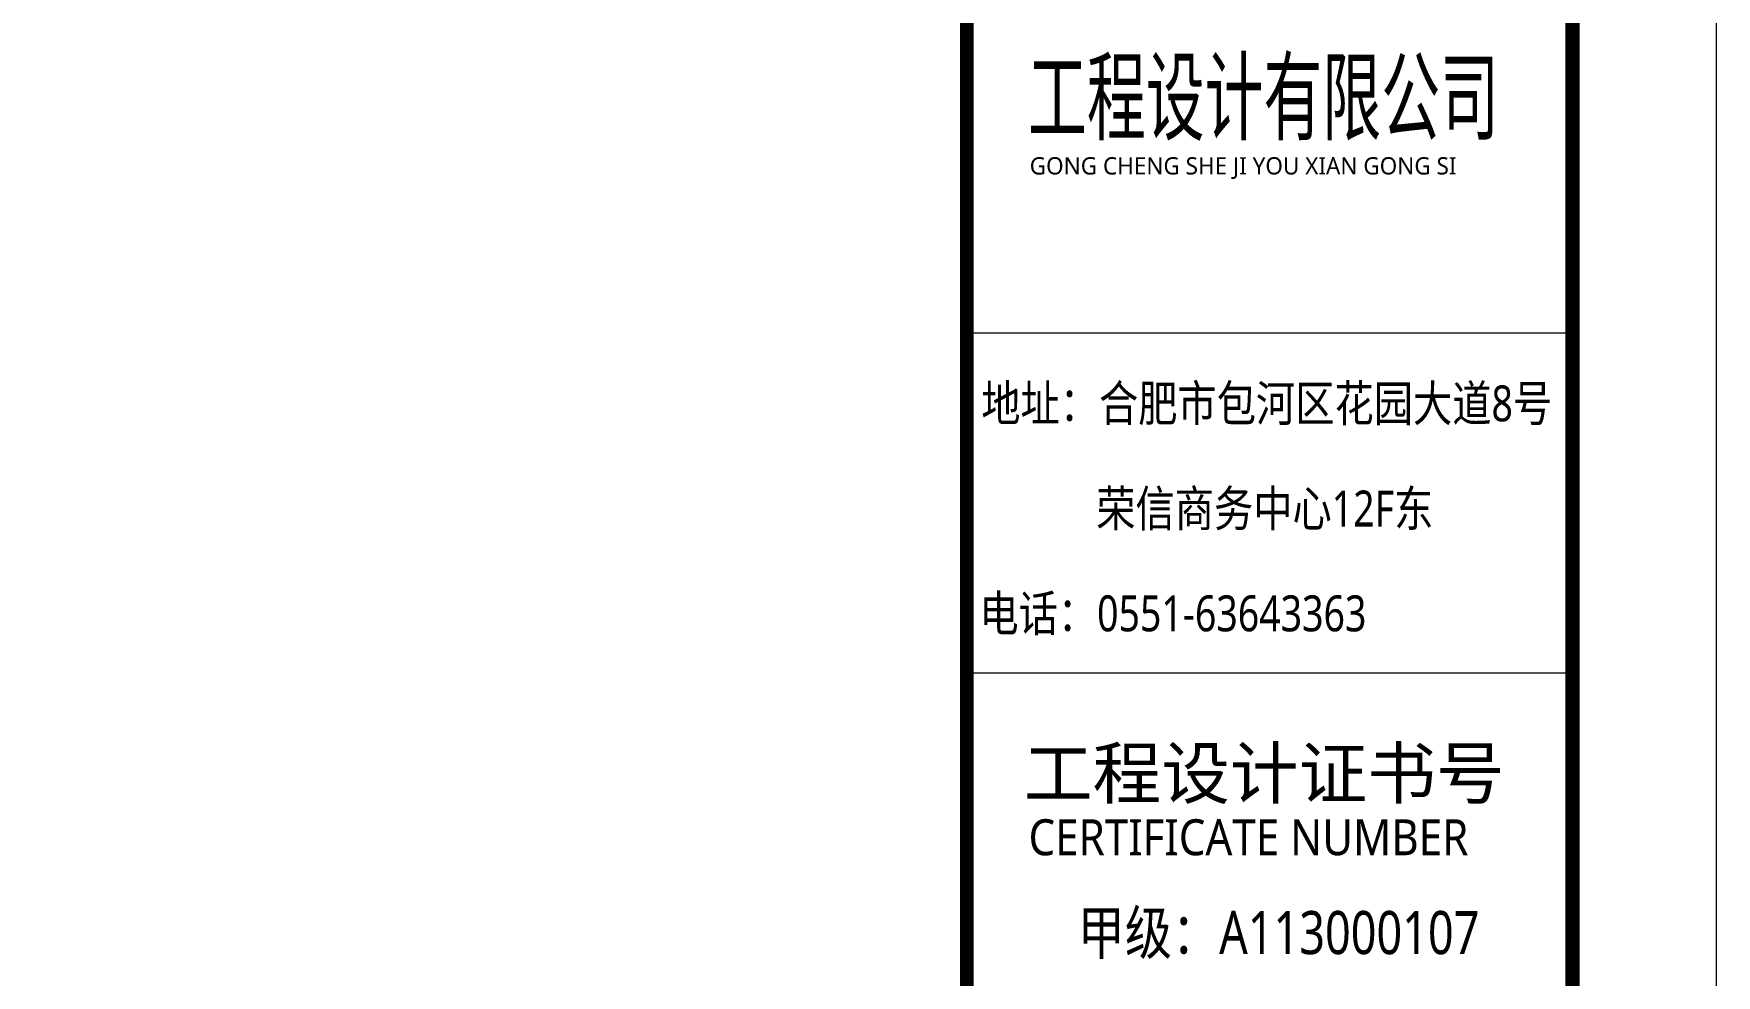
# Model space of a CAD drawing. Header units: inches. Extents: x -3272461 to -2504170, y 403793 to 1071042.
# Drawn here: x -2982097 to -2970402, y 937748 to 944296 of the extents above; entities that cross this region are included whole.
import ezdxf

# ---------------------------------------------------------------- set-up
doc = ezdxf.new("R2010")
doc.units = ezdxf.units.IN
doc.header["$LTSCALE"] = 1000
doc.header["$MEASUREMENT"] = 0
doc.layers.get('0').update_dxf_attribs({"lineweight": 18})
doc.layers.add('0-TK', color=4, linetype='Continuous', lineweight=18)
doc.layers.add('PUB_TITLE', color=153, linetype='Continuous', lineweight=18)
doc.styles.add('-黑体', font='', dxfattribs={"width": 0.7})
doc.styles.get('-黑体').set_extended_font_data('微软雅黑')

msp = doc.modelspace()

# ---------------------------------------------------------------- linework, layer by layer
at = {"layer": '0-TK'}
for p, q in [((-2975611.6, 942214.9), (-2971402.2, 942214.9)), ((-2975611.6, 939851.4), (-2971402.2, 939851.4)), ((-2975611.6, 939851.4), (-2971402.2, 939851.4))]:
    msp.add_line(p, q, dxfattribs=at)
msp.add_lwpolyline([(-2975611.6, 910130.6, 96, 96, 0), (-2975611.6, 950130.6, 96, 96, 0)], format="xyseb", dxfattribs=at)
at = {"layer": 'PUB_TITLE'}
msp.add_lwpolyline([(-2970402.2, 909130.6), (-2970402.2, 951130.6), (-3029802.2, 951130.6), (-3029802.2, 909130.6)], close=True, dxfattribs=at)
msp.add_lwpolyline([(-2971402.2, 910130.6, 100, 100, 0), (-2971402.2, 950130.6, 100, 100, 0), (-3027302.2, 950130.6, 100, 100, 0), (-3027302.2, 910130.6, 100, 100, 0)], format="xyseb", close=True, dxfattribs=at)

# ---------------------------------------------------------------- texts
at = {"style": '-黑体'}
for s, height, width, p in [('工程设计有限公司', 500, 0.6, (-2975186.4, 943607.8)), ('地址：合肥市包河区花园大道8号', 250, 0.8, (-2975511.4, 941600.2)), ('荣信商务中心12F东', 250, 0.8, (-2974712.1, 940868.8)), ('电话：0551-63643363', 250, 0.8, (-2975524.5, 940139.9)), ('甲级：A113000107', 300, 0.8, (-2974840.2, 937895.2))]:
    msp.add_text(s, height=height, dxfattribs=dict(at, width=width)).set_placement(p)
msp.add_text('工程设计证书号', height=350, dxfattribs=at).set_placement((-2975215, 938978.7))
at = {"attachment_point": 7, "style": '-黑体'}
for s, insert, char_height, width in [('{\\W1; GONG CHENG SHE JI YOU XIAN GONG SI }', (-2975215, 943284.9), 120, 4813.237), ('{\\W0.9;CERTIFICATE NUMBER}', (-2975182.7, 938579.7), 250, 4760.647)]:
    msp.add_mtext(s, dxfattribs=dict(at, insert=insert, char_height=char_height, width=width))

doc.saveas('drawing.dxf')
